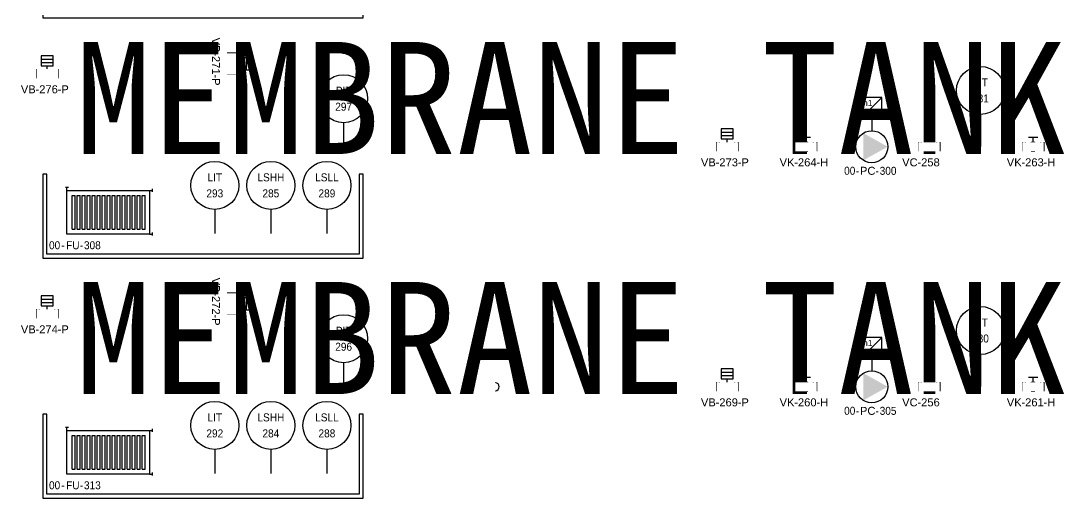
# Model space of a CAD drawing. Header units: millimetres. Extents: x 0 to 12089, y -479 to 374.
# Drawn here: x 2934.9 to 3195.5, y -15 to 103.3 of the extents above; entities that cross this region are included whole.
import ezdxf
from ezdxf.enums import TextEntityAlignment as Align

# ---------------------------------------------------------------- set-up
doc = ezdxf.new("R2018")
doc.units = ezdxf.units.MM
doc.header["$LTSCALE"] = 0.25
doc.set_wipeout_variables(frame=1)
doc.layers.add('effluent', color=5, linetype='Continuous', lineweight=25)
for name, color, linetype, lineweight, true_color in [('equipment', 5, 'Continuous', 25, 0x0000ff), ('instrumentation', 7, 'Continuous', 25, 0xffffff), ('Text', 7, 'Continuous', 25, 0xffffff), ('unit', 1, 'Continuous', 25, 0xff0000), ('valve', 7, 'Continuous', 25, 0xffffff)]:
    doc.layers.add(name, color=color, linetype=linetype, lineweight=lineweight, true_color=true_color)
doc.styles.add('Organica', font='arial.ttf')
doc.styles.add('RefPIDDistChamber$0$Organica', font='arial.ttf')
doc.styles.add('RefPIDDistChamber$0$Standard', font='arial.ttf')
doc.styles.get("Standard").update_dxf_attribs({"font": 'arial.ttf'})

# ---------------------------------------------------------------- blocks, each defined once
blk = doc.blocks.new('break')
blk.add_arc((0, 0), 1, 270, 90)
blk.add_wipeout([(-0.12, -0.11), (-0.12, -0.89), (0, -1), (0.12, -0.89), (0.12, -0.11), (0, 0)])
blk.add_wipeout([(-0.12, 0.11), (-0.12, 0.89), (0, 1), (0.12, 0.89), (0.12, 0.11), (0, 0)])
blk = doc.blocks.new('*U123')
at = {"lineweight": 25, "ltscale": 0.25, "flags": 128}
blk.add_lwpolyline([(0, 21), (0, 0), (80, 0), (80, 21), (79, 21), (79, 1), (1, 1), (1, 21)], close=True, dxfattribs=at)
at = {"style": 'RefPIDDistChamber$0$Organica', "flags": 1}
for tag, p in [('WIDTH', (-11.4, 38.99)), ('HEIGHT', (-11.4, 36.04)), ('LENGTH', (-11.4, 33.02)), ('LIQUIDLEVEL', (-11.4, 29.93)), ('VOLUME', (-11.4, 26.97))]:
    blk.add_attdef(tag, text='', height=2, dxfattribs=at).set_placement(p, align=Align.MIDDLE_CENTER)
at = {"style": 'RefPIDDistChamber$0$Standard', "flags": 1}
blk.add_attdef('TR_NAME1', (44.32, 30.62), '', height=2.5, dxfattribs=at)
at = {"layer": 'Text', "lineweight": 30, "flags": 104}
blk.add_attdef('NAME1', text='', height=2.5, dxfattribs=at).set_placement((8.07, -6), align=Align.MIDDLE_CENTER)
blk = doc.blocks.new('*U176')
at = {"lineweight": 25, "ltscale": 0.25}
for p, q in [((-3.59, 11.9), (-4.34, 11.9)), ((-3.97, 11.15), (-3.97, 11.9)), ((16.64, 11.15), (17.39, 11.15)), ((17.39, 10.77), (17.39, 11.52)), ((-2.67, 1.49), (-2.67, 9.9)), ((-2.67, 9.9), (-1.92, 9.9)), ((-1.92, 1.49), (-1.92, 9.9)), ((-1.42, 1.49), (-1.42, 9.9)), ((-1.42, 9.9), (-0.67, 9.9)), ((-0.67, 1.49), (-0.67, 9.9)), ((-0.17, 1.49), (-0.17, 9.9)), ((-0.17, 9.9), (0.58, 9.9)), ((0.58, 1.49), (0.58, 9.9)), ((1.08, 1.49), (1.08, 9.9)), ((1.08, 9.9), (1.83, 9.9)), ((1.83, 1.49), (1.83, 9.9)), ((2.33, 1.49), (2.33, 9.9)), ((2.33, 9.9), (3.08, 9.9)), ((3.08, 1.49), (3.08, 9.9)), ((3.58, 1.49), (3.58, 9.9)), ((3.58, 9.9), (4.33, 9.9)), ((4.33, 1.49), (4.33, 9.9)), ((4.83, 1.49), (4.83, 9.9)), ((4.83, 9.9), (5.58, 9.9)), ((5.58, 1.49), (5.58, 9.9)), ((6.08, 1.49), (6.08, 9.9)), ((6.08, 9.9), (6.83, 9.9)), ((6.83, 1.49), (6.83, 9.9)), ((7.33, 1.49), (7.33, 9.9)), ((7.33, 9.9), (8.08, 9.9)), ((8.08, 1.49), (8.08, 9.9)), ((8.58, 1.49), (8.58, 9.9)), ((8.58, 9.9), (9.33, 9.9)), ((9.33, 1.49), (9.33, 9.9)), ((9.83, 1.49), (9.83, 9.9)), ((9.83, 9.9), (10.58, 9.9)), ((10.58, 1.49), (10.58, 9.9)), ((11.08, 1.49), (11.08, 9.9)), ((11.08, 9.9), (11.83, 9.9)), ((11.83, 1.49), (11.83, 9.9)), ((12.33, 1.49), (12.33, 9.9)), ((12.33, 9.9), (13.08, 9.9)), ((13.08, 1.49), (13.08, 9.9)), ((13.58, 1.49), (13.58, 9.9)), ((13.58, 9.9), (14.33, 9.9)), ((14.33, 1.49), (14.33, 9.9)), ((14.83, 1.49), (14.83, 9.9)), ((14.83, 9.9), (15.58, 9.9)), ((15.58, 1.49), (15.58, 9.9)), ((-2.67, 1.49), (-1.92, 1.49)), ((-1.42, 1.49), (-0.67, 1.49)), ((-0.17, 1.49), (0.58, 1.49)), ((1.08, 1.49), (1.83, 1.49)), ((2.33, 1.49), (3.08, 1.49)), ((3.58, 1.49), (4.33, 1.49)), ((4.83, 1.49), (5.58, 1.49)), ((6.08, 1.49), (6.83, 1.49)), ((7.33, 1.49), (8.08, 1.49)), ((8.58, 1.49), (9.33, 1.49)), ((9.83, 1.49), (10.58, 1.49)), ((11.08, 1.49), (11.83, 1.49)), ((12.33, 1.49), (13.08, 1.49)), ((13.58, 1.49), (14.33, 1.49)), ((14.83, 1.49), (15.58, 1.49)), ((16.64, 0.24), (17.39, 0.24)), ((17.39, -0.13), (17.39, 0.62))]:
    blk.add_line(p, q, dxfattribs=at)
blk.add_lwpolyline([(-3.97, 11.15), (16.64, 11.15), (16.64, 0.24), (-3.97, 0.24)], close=True, dxfattribs=at)
at = {"char_height": 2, "width": 5.3402, "attachment_point": 6, "line_spacing_factor": 0.9, "style": 'Organica'}
for insert in [(-4.54, -2.57), (0.06, -2.57)]:
    blk.add_mtext('{\\W0.9;-}', dxfattribs=dict(at, insert=insert))
at = {"style": 'Organica', "flags": 1}
for tag, p in [('EQIP_TYPE', (28.98, 85.99)), ('NOTE', (28.98, 79.99)), ('NOTE_CHINESE', (28.98, 76.99)), ('STB_DTY', (28.98, 73.89)), ('MATERIAL', (28.98, 70.89)), ('MODEL', (28.98, 64.57)), ('MANUFACTURE', (28.98, 61.47)), ('UNIT_VOLUME', (29.06, 58.17)), ('SP_VOLUME', (29.06, 55.17)), ('UNIT_FLOW', (28.82, 51.87)), ('SP_FLOW', (28.82, 48.87)), ('DI', (28.82, 45.87)), ('DO', (28.82, 42.87)), ('PB', (28.82, 39.87)), ('PO', (28.82, 36.87)), ('PROCESSUNITAREA', (28.82, 33.87))]:
    blk.add_attdef(tag, text='', height=2, dxfattribs=at).set_placement(p, align=Align.MIDDLE_CENTER)
at = {"style": 'Organica', "width": 0.9}
for tag, p in [('AREA_CODE', (-5.67, -2.57)), ('TAG_ID', (-0.82, -2.57))]:
    blk.add_attdef(tag, text='', height=2, dxfattribs=at).set_placement(p, align=Align.MIDDLE_RIGHT)
at = {"style": 'Organica', "width": 0.9, "flags": 8}
blk.add_attdef('TAG', text='', height=2, dxfattribs=at).set_placement((2.37, -2.57), align=Align.MIDDLE_CENTER)
blk = doc.blocks.new('*U202')
at = {"color": 4, "lineweight": 25, "ltscale": 0.25}
blk.add_line((0, 11), (0, 3), dxfattribs=at)
at = {"color": 4}
blk.add_circle((0, 17), 6, dxfattribs=at)
at = {"style": 'Organica', "width": 0.9}
for tag, flags, p in [('SP_FLUID', 9, (31.18, 71.35)), ('SP_FLOW', 9, (31.18, 68.35)), ('EQUIP_TYPE', 9, (31.18, 65.35)), ('AREA_CODE', 9, (31.18, 62.35)), ('NOTE', 9, (31.18, 59.35)), ('NOTE_CHINESE', 9, (31.18, 56.35)), ('MODEL', 9, (31.18, 53.35)), ('MANUFACTURE', 9, (31.18, 50.35)), ('SPECIFICATION', 9, (31.18, 47.35)), ('DI', 9, (31.18, 44.35)), ('DO', 9, (31.18, 41.35)), ('AI', 9, (31.18, 38.35)), ('AO', 9, (31.18, 35.35)), ('PB', 9, (31.18, 32.35)), ('PO', 9, (31.18, 29.35)), ('PROCESSUNITAREA', 9, (31.18, 26.35)), ('TAG_ID', 8, (0, 19)), ('TAG', 8, (0, 15))]:
    blk.add_attdef(tag, text='', height=2, dxfattribs=dict(at, flags=flags)).set_placement(p, align=Align.MIDDLE_CENTER)
blk = doc.blocks.new('*U243')
at = {"color": 4, "lineweight": 25, "ltscale": 0.25}
blk.add_line((0, 11), (0, 5), dxfattribs=at)
at = {"color": 4}
blk.add_circle((0, 17), 6, dxfattribs=at)
at = {"style": 'Organica', "width": 0.9}
for tag, flags, p in [('EQUIP_TYPE', 9, (31.18, 65.35)), ('AREA_CODE', 9, (31.18, 62.35)), ('NOTE', 9, (31.18, 59.35)), ('NOTE_CHINESE', 9, (31.18, 56.35)), ('MODEL', 9, (31.18, 53.35)), ('MANUFACTURE', 9, (31.18, 50.35)), ('SPECIFICATION', 9, (31.18, 47.35)), ('DI', 9, (31.18, 44.35)), ('DO', 9, (31.18, 41.35)), ('AI', 9, (31.18, 38.35)), ('AO', 9, (31.18, 35.35)), ('PB', 9, (31.18, 32.35)), ('PO', 9, (31.18, 29.35)), ('PROCESSUNITAREA', 9, (31.18, 26.35)), ('TAG_ID', 8, (0, 19)), ('TAG', 8, (0, 15))]:
    blk.add_attdef(tag, text='', height=2, dxfattribs=dict(at, flags=flags)).set_placement(p, align=Align.MIDDLE_CENTER)
blk = doc.blocks.new('*U244')
at = {"color": 4, "lineweight": 25, "ltscale": 0.25}
blk.add_line((0, 11), (0, 5), dxfattribs=at)
at = {"color": 4}
blk.add_circle((0, 17), 6, dxfattribs=at)
at = {"style": 'Organica', "width": 0.9}
for tag, flags, p in [('EQUIP_TYPE', 9, (31.18, 65.35)), ('AREA_CODE', 9, (31.18, 62.35)), ('NOTE', 9, (31.18, 59.35)), ('NOTE_CHINESE', 9, (31.18, 56.35)), ('MODEL', 9, (31.18, 53.35)), ('MANUFACTURE', 9, (31.18, 50.35)), ('SPECIFICATION', 9, (31.18, 47.35)), ('DI', 9, (31.18, 44.35)), ('DO', 9, (31.18, 41.35)), ('AI', 9, (31.18, 38.35)), ('AO', 9, (31.18, 35.35)), ('PB', 9, (31.18, 32.35)), ('PO', 9, (31.18, 29.35)), ('PROCESSUNITAREA', 9, (31.18, 26.35)), ('TAG_ID', 8, (0, 19)), ('TAG', 8, (0, 15))]:
    blk.add_attdef(tag, text='', height=2, dxfattribs=dict(at, flags=flags)).set_placement(p, align=Align.MIDDLE_CENTER)
blk = doc.blocks.new('*U245')
at = {"color": 4, "lineweight": 25, "ltscale": 0.25}
blk.add_line((0, 11), (0, 5), dxfattribs=at)
at = {"color": 4}
blk.add_circle((0, 17), 6, dxfattribs=at)
at = {"style": 'Organica', "width": 0.9}
for tag, flags, p in [('EQUIP_TYPE', 9, (31.18, 65.35)), ('AREA_CODE', 9, (31.18, 62.35)), ('NOTE', 9, (31.18, 59.35)), ('NOTE_CHINESE', 9, (31.18, 56.35)), ('MODEL', 9, (31.18, 53.35)), ('MANUFACTURE', 9, (31.18, 50.35)), ('SPECIFICATION', 9, (31.18, 47.35)), ('DI', 9, (31.18, 44.35)), ('DO', 9, (31.18, 41.35)), ('AI', 9, (31.18, 38.35)), ('AO', 9, (31.18, 35.35)), ('PB', 9, (31.18, 32.35)), ('PO', 9, (31.18, 29.35)), ('PROCESSUNITAREA', 9, (31.18, 26.35)), ('TAG_ID', 8, (0, 19)), ('TAG', 8, (0, 15))]:
    blk.add_attdef(tag, text='', height=2, dxfattribs=dict(at, flags=flags)).set_placement(p, align=Align.MIDDLE_CENTER)
blk = doc.blocks.new('*U246')
at = {"color": 4, "lineweight": 25, "ltscale": 0.25}
blk.add_line((0, 11), (0, 5), dxfattribs=at)
at = {"color": 4}
blk.add_circle((0, 17), 6, dxfattribs=at)
at = {"style": 'Organica', "width": 0.9}
for tag, flags, p in [('EQUIP_TYPE', 9, (31.18, 65.35)), ('AREA_CODE', 9, (31.18, 62.35)), ('NOTE', 9, (31.18, 59.35)), ('NOTE_CHINESE', 9, (31.18, 56.35)), ('MODEL', 9, (31.18, 53.35)), ('MANUFACTURE', 9, (31.18, 50.35)), ('SPECIFICATION', 9, (31.18, 47.35)), ('DI', 9, (31.18, 44.35)), ('DO', 9, (31.18, 41.35)), ('AI', 9, (31.18, 38.35)), ('AO', 9, (31.18, 35.35)), ('PB', 9, (31.18, 32.35)), ('PO', 9, (31.18, 29.35)), ('PROCESSUNITAREA', 9, (31.18, 26.35)), ('TAG_ID', 8, (0, 19)), ('TAG', 8, (0, 15))]:
    blk.add_attdef(tag, text='', height=2, dxfattribs=dict(at, flags=flags)).set_placement(p, align=Align.MIDDLE_CENTER)
blk = doc.blocks.new('*U401')
at = {"lineweight": 25, "ltscale": 0.25}
for p, q in [((-7.31, 2.5), (-12.31, 2.5)), ((-12.31, 2.5), (-12.31, -2.5)), ((-7.31, -2.5), (-12.31, 2.5)), ((-7.31, -2.5), (-7.31, 2.5)), ((-12.31, -2.5), (-7.31, -2.5)), ((-7.31, 0), (-4, 0))]:
    blk.add_line(p, q, dxfattribs=at)
blk.add_circle((0, 0), 4)
blk.add_solid([(-3.4, -2.11), (0, 4), (3.4, -2.11)])
at = {"style": 'Organica'}
for s, p in [('n1', (-10.2, -2.16)), ('n2', (-7.9, -0.11))]:
    blk.add_text(s, height=1.5, rotation=90, dxfattribs=at).set_placement(p)
at = {"char_height": 2, "width": 5.3402, "attachment_point": 6, "rotation": 90, "line_spacing_factor": 0.9, "style": 'Organica'}
for insert in [(6.02, 1.77), (6.02, -3.13)]:
    blk.add_mtext('{\\W0.9;-}', dxfattribs=dict(at, insert=insert))
at = {"style": 'Organica', "flags": 1}
for tag, p in [('PUMP_TYPE', (-13.95, 99.74)), ('NOTE', (-13.95, 96.74)), ('NOTE_CHINESE', (-13.95, 93.74)), ('MATERIAL_HOUSING', (-13.95, 90.64)), ('MATERIAL_IMPELLER', (-13.95, 87.64)), ('MATERIAL_SCREW', (-13.95, 84.64)), ('INSTALLED_POWER', (-13.95, 81.43)), ('CONSUMED_POWER', (-13.95, 78.43)), ('MODEL', (-13.95, 75.32)), ('MANUFACTURE', (-13.95, 72.21)), ('UNIT_CAPACITY', (-13.42, 69.06)), ('SP_CAPACITY', (-13.42, 66.16)), ('UNIT_HEAD', (-13.42, 63.06)), ('SP_HEAD', (-13.42, 60.06)), ('INSTALLATION', (-13.42, 56.95)), ('STB_DTY', (-13.42, 53.63)), ('RUNNINGHOURS', (-13.42, 50.63)), ('HOSTNAME', (-12.95, 46.85)), ('FC-MAN', (-13.85, 47.7)), ('FC-MOD', (-13.85, 44.6)), ('DI', (-13.85, 41.6)), ('DO', (-13.85, 38.6)), ('AI', (-13.85, 35.6)), ('AO', (-13.85, 32.6)), ('PB', (-13.85, 29.6)), ('PO', (-13.85, 26.6)), ('PROCESSUNITAREA', (-13.85, 23.6))]:
    blk.add_attdef(tag, text='', height=2, dxfattribs=at).set_placement(p, align=Align.MIDDLE_CENTER)
at = {"style": 'Organica', "width": 0.9, "flags": 8}
blk.add_attdef('TAG', text='', height=2, rotation=90, dxfattribs=at).set_placement((6.02, 4.08), align=Align.MIDDLE_CENTER)
at = {"style": 'Organica'}
blk.add_attdef('TAG_ID', text='', height=2, rotation=90, dxfattribs=at).set_placement((6.02, 0.93), align=Align.MIDDLE_RIGHT)
at = {"style": 'Organica', "width": 0.9}
blk.add_attdef('AREA_CODE', text='', height=2, rotation=90, dxfattribs=at).set_placement((6, -4.1), align=Align.MIDDLE_RIGHT)
blk = doc.blocks.new('*U403')
at = {"lineweight": 25, "ltscale": 0.25}
for p, q in [((-7.31, 2.5), (-12.31, 2.5)), ((-12.31, 2.5), (-12.31, -2.5)), ((-7.31, -2.5), (-12.31, 2.5)), ((-7.31, -2.5), (-7.31, 2.5)), ((-12.31, -2.5), (-7.31, -2.5)), ((-7.31, 0), (-4, 0))]:
    blk.add_line(p, q, dxfattribs=at)
blk.add_circle((0, 0), 4)
blk.add_solid([(-3.4, -2.11), (0, 4), (3.4, -2.11)])
at = {"style": 'Organica'}
for s, p in [('n1', (-10.2, -2.16)), ('n2', (-7.9, -0.11))]:
    blk.add_text(s, height=1.5, rotation=90, dxfattribs=at).set_placement(p)
at = {"char_height": 2, "width": 5.3402, "attachment_point": 6, "rotation": 90, "line_spacing_factor": 0.9, "style": 'Organica'}
for insert in [(6.02, 1.77), (6.02, -3.13)]:
    blk.add_mtext('{\\W0.9;-}', dxfattribs=dict(at, insert=insert))
at = {"style": 'Organica', "flags": 1}
for tag, p in [('PUMP_TYPE', (-13.95, 99.74)), ('NOTE', (-13.95, 96.74)), ('NOTE_CHINESE', (-13.95, 93.74)), ('MATERIAL_HOUSING', (-13.95, 90.64)), ('MATERIAL_IMPELLER', (-13.95, 87.64)), ('MATERIAL_SCREW', (-13.95, 84.64)), ('INSTALLED_POWER', (-13.95, 81.43)), ('CONSUMED_POWER', (-13.95, 78.43)), ('MODEL', (-13.95, 75.32)), ('MANUFACTURE', (-13.95, 72.21)), ('UNIT_CAPACITY', (-13.42, 69.06)), ('SP_CAPACITY', (-13.42, 66.16)), ('UNIT_HEAD', (-13.42, 63.06)), ('SP_HEAD', (-13.42, 60.06)), ('INSTALLATION', (-13.42, 56.95)), ('STB_DTY', (-13.42, 53.63)), ('RUNNINGHOURS', (-13.42, 50.63)), ('HOSTNAME', (-12.95, 46.85)), ('FC-MAN', (-13.85, 47.7)), ('FC-MOD', (-13.85, 44.6)), ('DI', (-13.85, 41.6)), ('DO', (-13.85, 38.6)), ('AI', (-13.85, 35.6)), ('AO', (-13.85, 32.6)), ('PB', (-13.85, 29.6)), ('PO', (-13.85, 26.6)), ('PROCESSUNITAREA', (-13.85, 23.6))]:
    blk.add_attdef(tag, text='', height=2, dxfattribs=at).set_placement(p, align=Align.MIDDLE_CENTER)
at = {"style": 'Organica', "width": 0.9, "flags": 8}
blk.add_attdef('TAG', text='', height=2, rotation=90, dxfattribs=at).set_placement((6.02, 4.08), align=Align.MIDDLE_CENTER)
at = {"style": 'Organica'}
blk.add_attdef('TAG_ID', text='', height=2, rotation=90, dxfattribs=at).set_placement((6.02, 0.93), align=Align.MIDDLE_RIGHT)
at = {"style": 'Organica', "width": 0.9}
blk.add_attdef('AREA_CODE', text='', height=2, rotation=90, dxfattribs=at).set_placement((6, -4.1), align=Align.MIDDLE_RIGHT)
blk = doc.blocks.new('*U602')
at = {"lineweight": 25, "ltscale": 0.25}
for p, q in [((1.5, 4.5), (-1.5, 4.5)), ((-1.5, 4.5), (-1.5, 2)), ((-1.5, 3.67), (1.5, 3.67)), ((-1.5, 2.83), (1.5, 2.83)), ((1.5, 2), (1.5, 4.5)), ((-2.67, 1.14), (-2.67, -1.14)), ((-1.9, -1.14), (-1.9, 1.14)), ((1.9, -0.76), (-1.9, 0.76)), ((-1.5, 2), (0, 2)), ((0, 0.5), (0, 2)), ((0, 2), (1.5, 2)), ((1.9, -1.14), (1.9, 1.14)), ((2.67, 1.14), (2.67, -1.14))]:
    blk.add_line(p, q, dxfattribs=at)
blk.add_circle((0, 0), 0.5)
at = {"char_height": 2, "width": 5.3402, "style": 'Organica'}
for s, insert, attachment_point in [('-', (-1.98, -3.9), 6), ('-P', (2.6, -3.9), 4)]:
    blk.add_mtext(s, dxfattribs=dict(at, insert=insert, attachment_point=attachment_point))
at = {"style": 'Organica'}
for tag, flags, p in [('EQUIP_TYPE', 1, (-8.63, 62.54)), ('NOTE', 1, (-8.63, 59.54)), ('NOTE_CHINESE', 1, (-8.63, 56.54)), ('AREA_CODE', 1, (-8.63, 53.54)), ('DI', 1, (-8.63, 50.54)), ('DO', 1, (-8.63, 47.54)), ('AI', 1, (-8.63, 44.54)), ('AO', 1, (-8.63, 41.54)), ('PB', 1, (-8.63, 38.54)), ('PO', 1, (-8.63, 35.54)), ('SP_ACTUATED', 1, (-8.63, 32.54)), ('SIZE', 1, (-8.63, 23.54)), ('MATERIAL', 1, (-8.63, 19.54)), ('PRESSURE', 1, (-8.63, 15.54)), ('PROCESSUNITAREA', 1, (-8.63, 11.72)), ('TAG', 8, (0.33, -3.9))]:
    blk.add_attdef(tag, text='', height=2, dxfattribs=dict(at, flags=flags)).set_placement(p, align=Align.MIDDLE_CENTER)
blk.add_attdef('TAG_ID', text='', height=2, dxfattribs=at).set_placement((-2.86, -3.9), align=Align.MIDDLE_RIGHT)
blk.add_wipeout([(-2.67, 1.14), (2.67, 1.14), (2.67, -1.14), (-2.67, -1.14)])
blk = doc.blocks.new('*U579')
at = {"lineweight": 25, "ltscale": 0.25}
for p, q in [((-2.67, 1.14), (-2.67, -1.14)), ((-1.9, -1.14), (-1.9, 1.14)), ((-0.46, 0.19), (-1.9, 0.76)), ((1.14, 2.29), (-1.14, 2.29)), ((-0.46, -1.11), (-0.46, 1.11)), ((-0.46, 1.11), (0.46, 1.11)), ((0, 1.11), (0, 2.29)), ((0.46, -1.11), (0.46, 1.11)), ((0.46, 0.19), (1.9, 0.76)), ((1.9, -1.14), (1.9, 1.14)), ((2.67, 1.14), (2.67, -1.14)), ((-1.9, -0.76), (-0.46, -0.19)), ((-0.46, -1.11), (0.46, -1.11)), ((1.9, -0.76), (0.46, -0.19))]:
    blk.add_line(p, q, dxfattribs=at)
at = {"char_height": 2, "width": 5.3402, "style": 'Organica'}
for s, insert, attachment_point in [('-', (-1.98, -3.9), 6), ('-H', (2.6, -3.9), 4)]:
    blk.add_mtext(s, dxfattribs=dict(at, insert=insert, attachment_point=attachment_point))
at = {"style": 'Organica'}
for tag, flags, p in [('EQUIP_TYPE', 1, (-8.63, 62.54)), ('NOTE', 1, (-8.63, 59.54)), ('NOTE_CHINESE', 1, (-8.63, 56.54)), ('AREA_CODE', 1, (-8.63, 53.54)), ('DI', 1, (-8.63, 50.54)), ('DO', 1, (-8.63, 47.54)), ('AI', 1, (-8.63, 44.54)), ('AO', 1, (-8.63, 41.54)), ('PB', 1, (-8.63, 38.54)), ('PO', 1, (-8.63, 35.54)), ('SP_ACTUATED', 1, (-8.63, 32.54)), ('SIZE', 1, (-8.63, 23.54)), ('MATERIAL', 1, (-8.63, 19.54)), ('PRESSURE', 1, (-8.63, 15.54)), ('PROCESSUNITAREA', 1, (-8.63, 11.72)), ('TAG', 8, (0.33, -3.9))]:
    blk.add_attdef(tag, text='', height=2, dxfattribs=dict(at, flags=flags)).set_placement(p, align=Align.MIDDLE_CENTER)
blk.add_attdef('TAG_ID', text='', height=2, dxfattribs=at).set_placement((-2.86, -3.9), align=Align.MIDDLE_RIGHT)
blk.add_wipeout([(-2.67, 1.14), (2.67, 1.14), (2.67, -1.14), (-2.67, -1.14)])
blk = doc.blocks.new('*U578')
at = {"lineweight": 25, "ltscale": 0.25}
for p, q in [((-2.67, 1.14), (-2.67, -1.14)), ((-1.9, -1.14), (-1.9, 1.14)), ((-1.9, 0.76), (1.9, -0.76)), ((1.9, -0.76), (1.09, 0.17)), ((1.9, -1.14), (1.9, 1.14)), ((2.67, 1.14), (2.67, -1.14)), ((1.9, -0.76), (0.67, -0.87))]:
    blk.add_line(p, q, dxfattribs=at)
at = {"insert": (-1.98, -3.9), "char_height": 2, "width": 5.3402, "attachment_point": 6, "style": 'Organica'}
blk.add_mtext('-', dxfattribs=at)
at = {"style": 'Organica'}
for tag, flags, p in [('EQUIP_TYPE', 1, (-8.63, 62.54)), ('NOTE', 1, (-8.63, 59.54)), ('NOTE_CHINESE', 1, (-8.63, 56.54)), ('AREA_CODE', 1, (-8.63, 53.54)), ('DI', 1, (-8.63, 50.54)), ('DO', 1, (-8.63, 47.54)), ('AI', 1, (-8.63, 44.54)), ('AO', 1, (-8.63, 41.54)), ('PB', 1, (-8.63, 38.54)), ('PO', 1, (-8.63, 35.54)), ('SP_ACTUATED', 1, (-8.63, 32.54)), ('SIZE', 1, (-8.63, 23.54)), ('MATERIAL', 1, (-8.63, 19.54)), ('PRESSURE', 1, (-8.63, 15.54)), ('PROCESSUNITAREA', 1, (-8.63, 11.72)), ('TAG', 8, (0.33, -3.9))]:
    blk.add_attdef(tag, text='', height=2, dxfattribs=dict(at, flags=flags)).set_placement(p, align=Align.MIDDLE_CENTER)
blk.add_attdef('TAG_ID', text='', height=2, dxfattribs=at).set_placement((-2.86, -3.9), align=Align.MIDDLE_RIGHT)
blk.add_wipeout([(-2.67, 1.14), (2.67, 1.14), (2.67, -1.14), (-2.67, -1.14)])

msp = doc.modelspace()

# ---------------------------------------------------------------- block references
at = {"layer": 'effluent'}
for p in [(3039.24, 71.82), (3046.32, 71.82), (3039.24, 11.82), (3046.32, 11.82), (3053.39, 11.82)]:
    msp.add_blockref('break', p, dxfattribs=at)
at = {"layer": 'equipment'}
ref = msp.add_blockref('*U401', (3147.43, 71.82), dxfattribs=dict(at, rotation=270))
ref.add_attrib('TAG', '300', dxfattribs={"layer": '0', "height": 2, "style": 'Organica', "width": 0.9}).set_placement((3151.51, 65.8), align=Align.MIDDLE_CENTER)
ref.add_attrib('AREA_CODE', '00', dxfattribs={"layer": '0', "height": 2, "style": 'Organica', "width": 0.9}).set_placement((3143.33, 65.82), align=Align.MIDDLE_RIGHT)
ref.add_attrib('TAG_ID', 'PC', dxfattribs={"layer": '0', "height": 2, "style": 'Organica'}).set_placement((3148.36, 65.8), align=Align.MIDDLE_RIGHT)
ref = msp.add_blockref('*U176', (2950.37, 49.76), dxfattribs=at)
ref.add_attrib('TAG', '308', dxfattribs={"layer": '0', "height": 2, "style": 'Organica', "width": 0.9}).set_placement((2952.74, 47.19), align=Align.MIDDLE_CENTER)
ref.add_attrib('AREA_CODE', '00', dxfattribs={"layer": '0', "height": 2, "style": 'Organica', "width": 0.9}).set_placement((2944.71, 47.19), align=Align.MIDDLE_RIGHT)
ref.add_attrib('TAG_ID', 'FU', dxfattribs={"layer": '0', "height": 2, "style": 'Organica', "width": 0.9}).set_placement((2949.55, 47.19), align=Align.MIDDLE_RIGHT)
ref = msp.add_blockref('*U403', (3147.43, 11.82), dxfattribs=dict(at, rotation=270))
ref.add_attrib('TAG', '305', dxfattribs={"layer": '0', "height": 2, "style": 'Organica', "width": 0.9}).set_placement((3151.51, 5.8), align=Align.MIDDLE_CENTER)
ref.add_attrib('AREA_CODE', '00', dxfattribs={"layer": '0', "height": 2, "style": 'Organica', "width": 0.9}).set_placement((3143.33, 5.82), align=Align.MIDDLE_RIGHT)
ref.add_attrib('TAG_ID', 'PC', dxfattribs={"layer": '0', "height": 2, "style": 'Organica'}).set_placement((3148.36, 5.8), align=Align.MIDDLE_RIGHT)
ref = msp.add_blockref('*U176', (2950.37, -10.24), dxfattribs=at)
ref.add_attrib('TAG', '313', dxfattribs={"layer": '0', "height": 2, "style": 'Organica', "width": 0.9}).set_placement((2952.74, -12.81), align=Align.MIDDLE_CENTER)
ref.add_attrib('AREA_CODE', '00', dxfattribs={"layer": '0', "height": 2, "style": 'Organica', "width": 0.9}).set_placement((2944.71, -12.81), align=Align.MIDDLE_RIGHT)
ref.add_attrib('TAG_ID', 'FU', dxfattribs={"layer": '0', "height": 2, "style": 'Organica', "width": 0.9}).set_placement((2949.55, -12.81), align=Align.MIDDLE_RIGHT)
at = {"layer": 'instrumentation'}
ref = msp.add_blockref('*U202', (3174.59, 68.88), dxfattribs=at)
ref.add_attrib('TAG', '281', dxfattribs={"layer": '0', "height": 2, "style": 'Organica', "width": 0.9}).set_placement((3174.59, 83.88), align=Align.MIDDLE_CENTER)
ref.add_attrib('TAG_ID', 'FIT', dxfattribs={"layer": '0', "height": 2, "style": 'Organica', "width": 0.9}).set_placement((3174.59, 87.88), align=Align.MIDDLE_CENTER)
ref = msp.add_blockref('*U246', (3015.51, 66.82), dxfattribs=at)
ref.add_attrib('TAG', '297', dxfattribs={"layer": '0', "height": 2, "style": 'Organica', "width": 0.9}).set_placement((3015.51, 81.82), align=Align.MIDDLE_CENTER)
ref.add_attrib('TAG_ID', 'PIT', dxfattribs={"layer": '0', "height": 2, "style": 'Organica', "width": 0.9}).set_placement((3015.51, 85.82), align=Align.MIDDLE_CENTER)
ref = msp.add_blockref('*U243', (2983.33, 45.16), dxfattribs=at)
ref.add_attrib('TAG', '293', dxfattribs={"layer": '0', "height": 2, "style": 'Organica', "width": 0.9}).set_placement((2983.33, 60.16), align=Align.MIDDLE_CENTER)
ref.add_attrib('TAG_ID', 'LIT', dxfattribs={"layer": '0', "height": 2, "style": 'Organica', "width": 0.9}).set_placement((2983.33, 64.16), align=Align.MIDDLE_CENTER)
ref = msp.add_blockref('*U244', (2997.33, 45.16), dxfattribs=at)
ref.add_attrib('TAG', '285', dxfattribs={"layer": '0', "height": 2, "style": 'Organica', "width": 0.9}).set_placement((2997.33, 60.16), align=Align.MIDDLE_CENTER)
ref.add_attrib('TAG_ID', 'LSHH', dxfattribs={"layer": '0', "height": 2, "style": 'Organica', "width": 0.9}).set_placement((2997.33, 64.16), align=Align.MIDDLE_CENTER)
ref = msp.add_blockref('*U245', (3011.33, 45.16), dxfattribs=at)
ref.add_attrib('TAG', '289', dxfattribs={"layer": '0', "height": 2, "style": 'Organica', "width": 0.9}).set_placement((3011.33, 60.16), align=Align.MIDDLE_CENTER)
ref.add_attrib('TAG_ID', 'LSLL', dxfattribs={"layer": '0', "height": 2, "style": 'Organica', "width": 0.9}).set_placement((3011.33, 64.16), align=Align.MIDDLE_CENTER)
ref = msp.add_blockref('*U202', (3174.59, 8.88), dxfattribs=at)
ref.add_attrib('TAG', '280', dxfattribs={"layer": '0', "height": 2, "style": 'Organica', "width": 0.9}).set_placement((3174.59, 23.88), align=Align.MIDDLE_CENTER)
ref.add_attrib('TAG_ID', 'FIT', dxfattribs={"layer": '0', "height": 2, "style": 'Organica', "width": 0.9}).set_placement((3174.59, 27.88), align=Align.MIDDLE_CENTER)
ref = msp.add_blockref('*U246', (3015.51, 6.82), dxfattribs=at)
ref.add_attrib('TAG', '296', dxfattribs={"layer": '0', "height": 2, "style": 'Organica', "width": 0.9}).set_placement((3015.51, 21.82), align=Align.MIDDLE_CENTER)
ref.add_attrib('TAG_ID', 'PIT', dxfattribs={"layer": '0', "height": 2, "style": 'Organica', "width": 0.9}).set_placement((3015.51, 25.82), align=Align.MIDDLE_CENTER)
ref = msp.add_blockref('*U243', (2983.33, -14.84), dxfattribs=at)
ref.add_attrib('TAG', '292', dxfattribs={"layer": '0', "height": 2, "style": 'Organica', "width": 0.9}).set_placement((2983.33, 0.16), align=Align.MIDDLE_CENTER)
ref.add_attrib('TAG_ID', 'LIT', dxfattribs={"layer": '0', "height": 2, "style": 'Organica', "width": 0.9}).set_placement((2983.33, 4.16), align=Align.MIDDLE_CENTER)
ref = msp.add_blockref('*U244', (2997.33, -14.84), dxfattribs=at)
ref.add_attrib('TAG', '284', dxfattribs={"layer": '0', "height": 2, "style": 'Organica', "width": 0.9}).set_placement((2997.33, 0.16), align=Align.MIDDLE_CENTER)
ref.add_attrib('TAG_ID', 'LSHH', dxfattribs={"layer": '0', "height": 2, "style": 'Organica', "width": 0.9}).set_placement((2997.33, 4.16), align=Align.MIDDLE_CENTER)
ref = msp.add_blockref('*U245', (3011.33, -14.84), dxfattribs=at)
ref.add_attrib('TAG', '288', dxfattribs={"layer": '0', "height": 2, "style": 'Organica', "width": 0.9}).set_placement((3011.33, 0.16), align=Align.MIDDLE_CENTER)
ref.add_attrib('TAG_ID', 'LSLL', dxfattribs={"layer": '0', "height": 2, "style": 'Organica', "width": 0.9}).set_placement((3011.33, 4.16), align=Align.MIDDLE_CENTER)
at = {"layer": 'unit'}
ref = msp.add_blockref('*U123', (2940.41, -16), dxfattribs=at)
lines = msp.add_mtext('MEMBRANE TANK', dxfattribs={"layer": 'Text', "insert": (2948.48, -22), "char_height": 28, "attachment_point": 1})
ref.add_attrib('NAME1', '', (2948.48, -22), dxfattribs={"flags": 104}).embed_mtext(lines)

# ---------------------------------------------------------------- next in the draw order: block references
ref = msp.add_blockref('*U123', (2940.41, 104), dxfattribs=at)
lines = msp.add_mtext('MEMBRANE TANK', dxfattribs={"layer": 'Text', "insert": (2948.48, 98), "char_height": 28, "attachment_point": 1})
ref.add_attrib('NAME1', '', (2948.48, 98), dxfattribs={"flags": 104}).embed_mtext(lines)
ref = msp.add_blockref('*U123', (2940.41, 44), dxfattribs=at)
lines = msp.add_mtext('MEMBRANE TANK', dxfattribs={"layer": 'Text', "insert": (2948.48, 38), "char_height": 28, "attachment_point": 1})
ref.add_attrib('NAME1', '', (2948.48, 38), dxfattribs={"flags": 104}).embed_mtext(lines)

# ---------------------------------------------------------------- next in the draw order: block references
at = {"layer": 'valve'}
ref = msp.add_blockref('*U602', (2987.52, 92.51), dxfattribs=dict(at, rotation=270))
ref.add_attrib('TAG', '271', dxfattribs={"layer": '0', "height": 2, "rotation": 270, "style": 'Organica'}).set_placement((2983.62, 92.18), align=Align.MIDDLE_CENTER)
ref.add_attrib('TAG_ID', 'VB', dxfattribs={"layer": '0', "height": 2, "rotation": 270, "style": 'Organica'}).set_placement((2983.62, 95.37), align=Align.MIDDLE_RIGHT)
ref = msp.add_blockref('*U602', (2941.46, 90.07), dxfattribs=at)
ref.add_attrib('TAG', '276', dxfattribs={"layer": '0', "height": 2, "style": 'Organica'}).set_placement((2941.79, 86.18), align=Align.MIDDLE_CENTER)
ref.add_attrib('TAG_ID', 'VB', dxfattribs={"layer": '0', "height": 2, "style": 'Organica'}).set_placement((2938.6, 86.18), align=Align.MIDDLE_RIGHT)
ref = msp.add_blockref('*U602', (3111.34, 71.82), dxfattribs=at)
ref.add_attrib('TAG', '273', dxfattribs={"layer": '0', "height": 2, "style": 'Organica'}).set_placement((3111.68, 67.92), align=Align.MIDDLE_CENTER)
ref.add_attrib('TAG_ID', 'VB', dxfattribs={"layer": '0', "height": 2, "style": 'Organica'}).set_placement((3108.48, 67.92), align=Align.MIDDLE_RIGHT)
ref = msp.add_blockref('*U579', (3130.99, 71.82), dxfattribs=at)
ref.add_attrib('TAG', '264', dxfattribs={"layer": '0', "height": 2, "style": 'Organica'}).set_placement((3131.32, 67.92), align=Align.MIDDLE_CENTER)
ref.add_attrib('TAG_ID', 'VK', dxfattribs={"layer": '0', "height": 2, "style": 'Organica'}).set_placement((3128.13, 67.92), align=Align.MIDDLE_RIGHT)
ref = msp.add_blockref('*U579', (3187.74, 71.82), dxfattribs=at)
ref.add_attrib('TAG', '263', dxfattribs={"layer": '0', "height": 2, "style": 'Organica'}).set_placement((3188.07, 67.92), align=Align.MIDDLE_CENTER)
ref.add_attrib('TAG_ID', 'VK', dxfattribs={"layer": '0', "height": 2, "style": 'Organica'}).set_placement((3184.88, 67.92), align=Align.MIDDLE_RIGHT)
ref = msp.add_blockref('*U578', (3161.76, 71.82), dxfattribs=at)
ref.add_attrib('TAG', '258', dxfattribs={"layer": '0', "height": 2, "style": 'Organica'}).set_placement((3162.09, 67.92), align=Align.MIDDLE_CENTER)
ref.add_attrib('TAG_ID', 'VC', dxfattribs={"layer": '0', "height": 2, "style": 'Organica'}).set_placement((3158.9, 67.92), align=Align.MIDDLE_RIGHT)
ref = msp.add_blockref('*U602', (2987.52, 32.51), dxfattribs=dict(at, rotation=270))
ref.add_attrib('TAG', '272', dxfattribs={"layer": '0', "height": 2, "rotation": 270, "style": 'Organica'}).set_placement((2983.62, 32.18), align=Align.MIDDLE_CENTER)
ref.add_attrib('TAG_ID', 'VB', dxfattribs={"layer": '0', "height": 2, "rotation": 270, "style": 'Organica'}).set_placement((2983.62, 35.37), align=Align.MIDDLE_RIGHT)
ref = msp.add_blockref('*U602', (2941.46, 30.07), dxfattribs=at)
ref.add_attrib('TAG', '274', dxfattribs={"layer": '0', "height": 2, "style": 'Organica'}).set_placement((2941.79, 26.18), align=Align.MIDDLE_CENTER)
ref.add_attrib('TAG_ID', 'VB', dxfattribs={"layer": '0', "height": 2, "style": 'Organica'}).set_placement((2938.6, 26.18), align=Align.MIDDLE_RIGHT)
ref = msp.add_blockref('*U602', (3111.34, 11.82), dxfattribs=at)
ref.add_attrib('TAG', '269', dxfattribs={"layer": '0', "height": 2, "style": 'Organica'}).set_placement((3111.68, 7.92), align=Align.MIDDLE_CENTER)
ref.add_attrib('TAG_ID', 'VB', dxfattribs={"layer": '0', "height": 2, "style": 'Organica'}).set_placement((3108.48, 7.92), align=Align.MIDDLE_RIGHT)
ref = msp.add_blockref('*U579', (3130.99, 11.82), dxfattribs=at)
ref.add_attrib('TAG', '260', dxfattribs={"layer": '0', "height": 2, "style": 'Organica'}).set_placement((3131.32, 7.92), align=Align.MIDDLE_CENTER)
ref.add_attrib('TAG_ID', 'VK', dxfattribs={"layer": '0', "height": 2, "style": 'Organica'}).set_placement((3128.13, 7.92), align=Align.MIDDLE_RIGHT)
ref = msp.add_blockref('*U579', (3187.74, 11.82), dxfattribs=at)
ref.add_attrib('TAG', '261', dxfattribs={"layer": '0', "height": 2, "style": 'Organica'}).set_placement((3188.07, 7.92), align=Align.MIDDLE_CENTER)
ref.add_attrib('TAG_ID', 'VK', dxfattribs={"layer": '0', "height": 2, "style": 'Organica'}).set_placement((3184.88, 7.92), align=Align.MIDDLE_RIGHT)
ref = msp.add_blockref('*U578', (3161.76, 11.82), dxfattribs=at)
ref.add_attrib('TAG', '256', dxfattribs={"layer": '0', "height": 2, "style": 'Organica'}).set_placement((3162.09, 7.92), align=Align.MIDDLE_CENTER)
ref.add_attrib('TAG_ID', 'VC', dxfattribs={"layer": '0', "height": 2, "style": 'Organica'}).set_placement((3158.9, 7.92), align=Align.MIDDLE_RIGHT)

doc.saveas('drawing.dxf')
